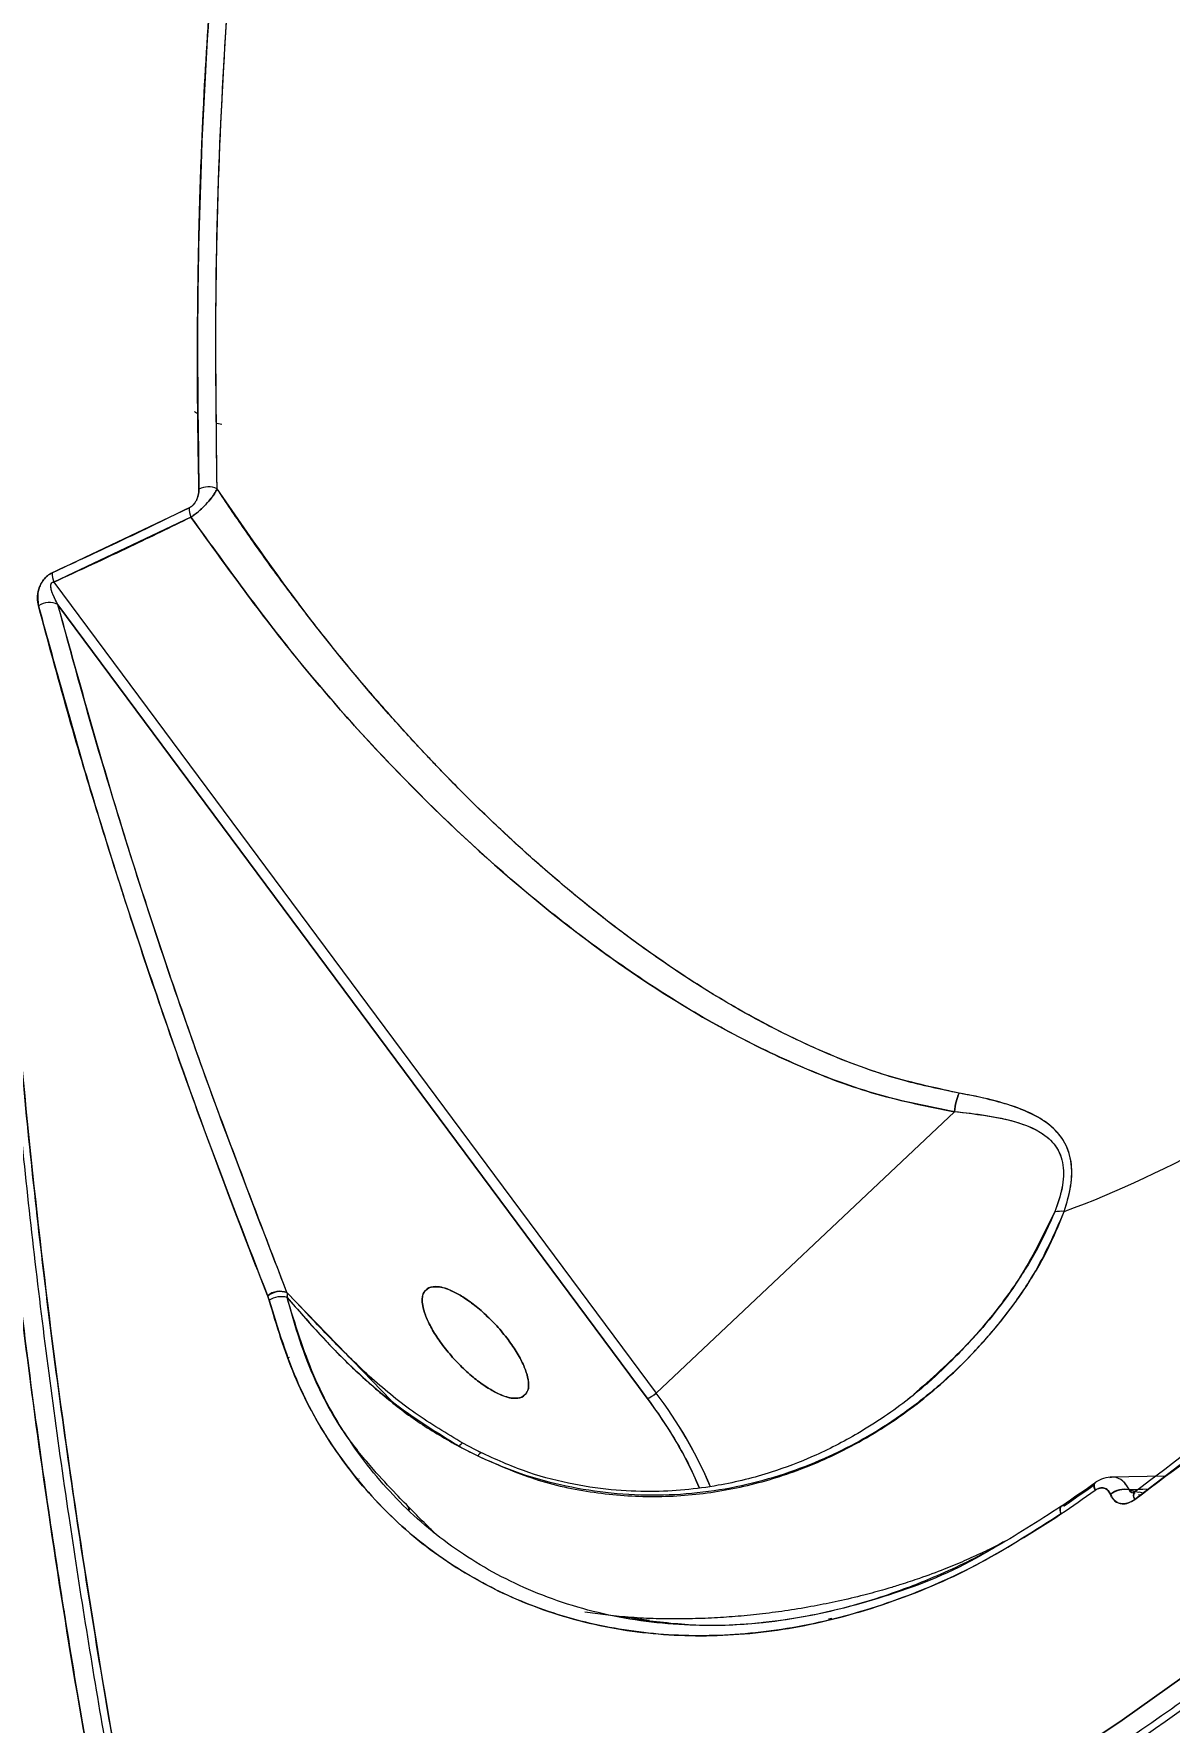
# Model space of a CAD drawing. Header units: millimetres. Extents: x -7083 to 7374, y -8368 to 7509.
# Drawn here: x 2199.4 to 2272.6, y -2086.2 to -1977.4 of the extents above; entities that cross this region are included whole.
import ezdxf

# ---------------------------------------------------------------- set-up
doc = ezdxf.new("R2010")
doc.units = ezdxf.units.MM
for name, color, linetype in [('DIKOM_ОБЪЕКТ', 7, 'Continuous'), ('DIKOM_РАЗМЕР_ЗОНА', 7, 'Continuous'), ('DIKOM_РАЗМЕР_ОБЪЕКТА', 7, 'Continuous')]:
    doc.layers.add(name, color=color, linetype=linetype)
doc.styles.add('style1', font='arial.ttf', dxfattribs={"width": 0.8})
doc.dimstyles.new('1-50', dxfattribs={"dimtxt": 300, "dimasz": 200, "dimexe": 100, "dimexo": 0, "dimgap": 100, "dimtad": 1, "dimtxsty": 'style1', "dimcen": 200, "dimclrd": 7, "dimclre": 7, "dimclrt": 7, "dimadec": 1, "dimazin": 2, "dimtfac": 1, "dimtmove": 0, "dimatfit": 2, "dimfxl": 0, "dimlwd": 25, "dimlwe": 18, "dimarcsym": 0})

# ---------------------------------------------------------------- blocks, each defined once
blk = doc.blocks.new('*D10')
at = {"layer": 'Defpoints', "color": 0, "transparency": 16777216}
for p in [(4593.55, 648.92), (-5583.43, 647.96), (4593.55, -5902.54)]:
    blk.add_point(p, dxfattribs=at)
at = {"layer": 'DIKOM_РАЗМЕР_ОБЪЕКТА', "color": 7, "lineweight": 18, "transparency": 16777216}
for p, q in [((4593.55, 648.92), (4593.55, -6002.54)), ((-5583.43, 647.96), (-5583.43, -6002.54))]:
    blk.add_line(p, q, dxfattribs=at)
at = {"layer": 'DIKOM_РАЗМЕР_ОБЪЕКТА', "color": 7, "lineweight": 25, "transparency": 16777216}
blk.add_line((-5383.43, -5902.54), (4393.55, -5902.54), dxfattribs=at)
at = {"layer": 'DIKOM_РАЗМЕР_ОБЪЕКТА', "color": 7, "transparency": 16777216}
for points in [[(-5383.43, -5869.2), (-5383.43, -5935.87), (-5583.43, -5902.54)], [(4393.55, -5869.2), (4393.55, -5935.87), (4593.55, -5902.54)]]:
    blk.add_solid(points, dxfattribs=at)
at = {"layer": 'DIKOM_РАЗМЕР_ОБЪЕКТА', "color": 7, "transparency": 16777216, "insert": (-226.13, -5649.37), "char_height": 300, "attachment_point": 5, "style": 'style1'}
blk.add_mtext('10150', dxfattribs=at)
blk = doc.blocks.new('*D11')
at = {"layer": 'Defpoints', "color": 0, "transparency": 16777216}
for p in [(-321.71, 5509.06), (-348.71, -4811.52), (5568.58, -4811.52)]:
    blk.add_point(p, dxfattribs=at)
at = {"layer": 'DIKOM_РАЗМЕР_ОБЪЕКТА', "color": 7, "lineweight": 18, "transparency": 16777216}
for p, q in [((-321.71, 5509.06), (5668.58, 5509.06)), ((-348.71, -4811.52), (5668.58, -4811.52))]:
    blk.add_line(p, q, dxfattribs=at)
at = {"layer": 'DIKOM_РАЗМЕР_ОБЪЕКТА', "color": 7, "lineweight": 25, "transparency": 16777216}
blk.add_line((5568.58, 5309.06), (5568.58, -4611.52), dxfattribs=at)
at = {"layer": 'DIKOM_РАЗМЕР_ОБЪЕКТА', "color": 7, "transparency": 16777216}
for points in [[(5535.25, 5309.06), (5601.91, 5309.06), (5568.58, 5509.06)], [(5535.25, -4611.52), (5601.91, -4611.52), (5568.58, -4811.52)]]:
    blk.add_solid(points, dxfattribs=at)
at = {"layer": 'DIKOM_РАЗМЕР_ОБЪЕКТА', "color": 7, "transparency": 16777216, "insert": (5315.31, 775.23), "char_height": 300, "attachment_point": 5, "rotation": 90, "style": 'style1'}
blk.add_mtext('10300', dxfattribs=at)
blk = doc.blocks.new('*D12')
at = {"layer": 'Defpoints', "color": 0, "transparency": 16777216}
for p in [(-621.71, 7509.06), (-373.6, -6811.53), (7273.89, -6811.53)]:
    blk.add_point(p, dxfattribs=at)
at = {"layer": 'DIKOM_РАЗМЕР_ЗОНА', "color": 7, "lineweight": 18, "transparency": 16777216}
for p, q in [((-621.71, 7509.06), (7373.89, 7509.06)), ((-373.6, -6811.53), (7373.89, -6811.53))]:
    blk.add_line(p, q, dxfattribs=at)
at = {"layer": 'DIKOM_РАЗМЕР_ЗОНА', "color": 7, "lineweight": 25, "transparency": 16777216}
blk.add_line((7273.89, 7309.06), (7273.89, -6611.53), dxfattribs=at)
at = {"layer": 'DIKOM_РАЗМЕР_ЗОНА', "color": 7, "transparency": 16777216}
for points in [[(7240.56, 7309.06), (7307.22, 7309.06), (7273.89, 7509.06)], [(7240.56, -6611.53), (7307.22, -6611.53), (7273.89, -6811.53)]]:
    blk.add_solid(points, dxfattribs=at)
at = {"layer": 'DIKOM_РАЗМЕР_ЗОНА', "color": 7, "transparency": 16777216, "insert": (7020.62, 1288.25), "char_height": 300, "attachment_point": 5, "rotation": 90, "style": 'style1'}
blk.add_mtext('14300', dxfattribs=at)
blk = doc.blocks.new('*D13')
at = {"layer": 'Defpoints', "color": 0, "transparency": 16777216}
for p in [(6593.53, 996.24), (-7083.43, 647.96), (6593.53, -8268.31)]:
    blk.add_point(p, dxfattribs=at)
at = {"layer": 'DIKOM_РАЗМЕР_ЗОНА', "color": 7, "lineweight": 18, "transparency": 16777216}
for p, q in [((6593.53, 996.24), (6593.53, -8368.31)), ((-7083.43, 647.96), (-7083.43, -8368.31))]:
    blk.add_line(p, q, dxfattribs=at)
at = {"layer": 'DIKOM_РАЗМЕР_ЗОНА', "color": 7, "lineweight": 25, "transparency": 16777216}
blk.add_line((-6883.43, -8268.31), (6393.53, -8268.31), dxfattribs=at)
at = {"layer": 'DIKOM_РАЗМЕР_ЗОНА', "color": 7, "transparency": 16777216}
for points in [[(-6883.43, -8234.97), (-6883.43, -8301.64), (-7083.43, -8268.31)], [(6393.53, -8234.97), (6393.53, -8301.64), (6593.53, -8268.31)]]:
    blk.add_solid(points, dxfattribs=at)
at = {"layer": 'DIKOM_РАЗМЕР_ЗОНА', "color": 7, "transparency": 16777216, "insert": (322.1, -8015.03), "char_height": 300, "attachment_point": 5, "style": 'style1'}
blk.add_mtext('13650', dxfattribs=at)

msp = doc.modelspace()

# ---------------------------------------------------------------- linework, layer by layer
at = {"layer": 'DIKOM_ОБЪЕКТ', "color": 7, "linetype": 'Continuous', "lineweight": 15}
for p, q in [((2211.185, -2002.469), (2211.522, -2002.534)), ((2200.568, -2012.116), (2209.399, -2007.937)), ((2209.525, -2008.526), (2200.681, -2012.714)), ((2200.681, -2012.714), (2239.515, -2065.009)), ((2238.945, -2065.345), (2200.944, -2014.172)), ((2200.944, -2014.172), (2238.945, -2065.345)), ((2239.515, -2065.009), (2258.749, -2046.866)), ((2298.612, -2050.298), (2270.378, -2071.88)), ((2214.477, -2058.762), (2214.463, -2058.729)), ((2214.563, -2059.021), (2214.477, -2058.762)), ((2215.715, -2058.526), (2221.516, -2064.53)), ((2215.735, -2058.552), (2215.715, -2058.526)), ((2222.435, -2065.48), (2215.715, -2058.526)), ((2215.735, -2058.552), (2215.723, -2058.848)), ((2219.194, -2062.141), (2215.735, -2058.552)), ((2218.187, -2061.546), (2218.157, -2061.561)), ((2215.852, -2062.711), (2215.816, -2062.729)), ((2256.959, -2064.453), (2257.906, -2063.56)), ((2222.069, -2065.157), (2222.442, -2065.544)), ((2222.856, -2065.855), (2222.75, -2065.75)), ((2223.088, -2066.03), (2222.906, -2065.855)), ((2226.826, -2068.463), (2228.015, -2069.065)), ((2228.245, -2068.864), (2227.054, -2068.241)), ((2199.956, -2069.773), (2199.95, -2069.775)), ((2220.349, -2070.523), (2220.36, -2070.518)), ((2272.383, -2070.363), (2268.802, -2070.425)), ((2269.674, -2070.738), (2270.033, -2071.24)), ((2268.815, -2071.55), (2268.808, -2071.529)), ((2268.808, -2071.529), (2268.815, -2071.55)), ((2270.033, -2071.24), (2270.906, -2071.215)), ((2271.256, -2071.216), (2270.033, -2071.24)), ((2270.033, -2071.24), (2270.04, -2071.261)), ((2270.04, -2071.261), (2270.033, -2071.24)), ((2270.04, -2071.261), (2270.643, -2071.403)), ((2270.323, -2071.471), (2270.353, -2071.478)), ((2270.632, -2071.544), (2270.774, -2071.577)), ((2270.931, -2071.457), (2270.668, -2071.395)), ((2223.528, -2072.321), (2223.552, -2072.528)), ((2223.54, -2072.334), (2223.564, -2072.538)), ((2223.582, -2072.377), (2223.602, -2072.568)), ((2223.604, -2072.57), (2223.584, -2072.379)), ((2201.385, -2079.115), (2201.367, -2079.124)), ((2234.918, -2079.115), (2239.091, -2079.664)), ((2250.633, -2079.558), (2250.851, -2079.534)), ((2238.865, -2079.687), (2238.055, -2079.619))]:
    msp.add_line(p, q, dxfattribs=at)
at = {"layer": 'DIKOM_ОБЪЕКТ', "color": 7, "linetype": 'Continuous', "lineweight": 15, "flags": 128}
for points in [[(2211.185, -2120.659), (2223.23, -2114.413), (2235.099, -2107.83), (2246.784, -2100.915), (2258.279, -2093.673), (2269.576, -2086.107), (2280.666, -2078.224), (2291.544, -2070.029), (2302.201, -2061.526), (2312.631, -2052.721), (2322.827, -2043.62), (2332.783, -2034.23), (2342.491, -2024.555), (2351.945, -2014.603), (2361.14, -2004.38), (2370.069, -1993.893), (2378.726, -1983.148), (2387.106, -1972.153), (2395.203, -1960.915), (2403.012, -1949.441), (2410.528, -1937.739), (2417.746, -1925.816)], [(2417.746, -1925.816), (2410.528, -1937.739), (2403.012, -1949.441), (2395.203, -1960.915), (2387.106, -1972.153), (2378.726, -1983.148), (2370.069, -1993.893), (2361.14, -2004.38), (2351.945, -2014.603), (2342.491, -2024.555), (2332.783, -2034.23), (2322.827, -2043.62), (2312.631, -2052.721), (2302.201, -2061.526), (2291.544, -2070.029), (2280.666, -2078.224), (2269.576, -2086.107), (2258.279, -2093.673), (2246.784, -2100.915), (2235.099, -2107.83), (2223.23, -2114.413), (2211.185, -2120.659)], [(2267.82, -2071.28), (2267.791, -2071.183), (2267.773, -2071.093), (2267.764, -2071.01), (2267.767, -2070.936), (2267.779, -2070.873), (2267.802, -2070.821), (2267.835, -2070.781), (2267.877, -2070.753)], [(2267.877, -2070.753), (2267.824, -2070.791), (2267.786, -2070.852), (2267.767, -2070.934), (2267.766, -2071.035), (2267.784, -2071.152), (2267.82, -2071.28)], [(2270.378, -2071.88), (2270.333, -2071.738), (2270.312, -2071.611), (2270.315, -2071.506), (2270.343, -2071.425), (2270.392, -2071.375)], [(2265.685, -2072.278), (2265.643, -2072.306), (2265.611, -2072.346), (2265.588, -2072.398), (2265.575, -2072.461), (2265.573, -2072.535), (2265.58, -2072.618), (2265.599, -2072.709), (2265.627, -2072.807)], [(2265.627, -2072.807), (2265.591, -2072.677), (2265.574, -2072.561), (2265.575, -2072.46), (2265.595, -2072.377), (2265.633, -2072.316), (2265.688, -2072.277), (2265.758, -2072.262), (2265.842, -2072.272)]]:
    msp.add_lwpolyline(points, dxfattribs=at)
at = {"layer": 'DIKOM_ОБЪЕКТ', "color": 7, "linetype": 'Continuous', "lineweight": 15}
for centre, radius, start, end in [((2210.646, -2007.935), 1.357, 65.47572, 116.7192), ((2210.98, -2007.907), 1.581, 181.08739, 203.04489), ((2202.161, -2012.127), 1.593, 179.62948, 201.62575), ((2200.382, -2015.237), 1.204, 62.20624, 124.93255), ((2242.489, -1990.145), 67.333, 290.29007, 299.83397), ((2265.642, -2055.355), 2.065, 84.55979, 101.65326), ((2215.268, -2059.727), 1.282, 69.55944, 128.87779), ((2215.284, -2059.727), 1.258, 69.02255, 129.929), ((2215.339, -2060.25), 1.454, 74.71987, 122.2839), ((2238.614, -2064.133), 1.257, 285.25276, 315.78938), ((2217.671, -2081.612), 26.78, 23.08494, 37.40415), ((2217.439, -2081.864), 27.775, 22.97204, 37.36099), ((2217.483, -2081.835), 27.723, 22.86871, 37.36967), ((2227.166, -2068.583), 0.36, 108.23745, 157.32667), ((2227.161, -2068.579), 0.354, 107.57789, 157.68735), ((1994.398, -1680.132), 476.839, 304.67558, 304.99634), ((1994.116, -1680.338), 477.232, 304.67558, 304.99634), ((1994.531, -1680.093), 476.879, 304.67558, 304.95732), ((2269.747, -2072.769), 1.556, 79.41418, 127.1291), ((2269.755, -2072.79), 1.556, 79.41811, 127.13009), ((2270.809, -2071.627), 0.5, 152.67536, 210.453), ((2265.773, -2072.505), 0.243, 73.60655, 111.13747)]:
    msp.add_arc(centre, radius, start, end, dxfattribs=at)
for points, knots in [([(2250.265, -1874.45), (2248.812, -1875.169), (2244.949, -1877.081), (2239.117, -1881.154), (2233.459, -1885.983), (2228.785, -1890.837), (2225.914, -1894.274), (2224.04, -1896.728), (2223.084, -1898.028), (2222.141, -1899.358), (2221.212, -1900.719), (2220.297, -1902.109), (2218.608, -1904.773), (2216.185, -1908.938), (2213.145, -1914.945), (2210.23, -1921.631), (2207.597, -1928.726), (2205.25, -1936.187), (2203.277, -1943.641), (2202.082, -1949.06), (2201.482, -1952.079), (2201.334, -1952.838), (2201.188, -1953.602), (2201.044, -1954.371), (2200.902, -1955.145), (2200.761, -1955.924), (2200.623, -1956.709), (2200.419, -1957.891), (2200.121, -1959.686), (2199.712, -1962.323), (2199.238, -1965.647), (2198.724, -1969.689), (2198.199, -1974.488), (2197.698, -1980.071), (2197.257, -1986.48), (2196.955, -1993.024), (2196.787, -1999.578), (2196.737, -2006.007), (2196.793, -2011.22), (2196.879, -2015.016), (2196.941, -2017.219), (2197.018, -2019.471), (2197.108, -2021.772), (2197.215, -2024.122), (2197.337, -2026.523), (2197.476, -2028.975), (2197.856, -2035.072), (2198.635, -2044.786), (2200.086, -2058.167), (2201.851, -2071.308), (2203.878, -2084.152), (2206.13, -2096.653), (2208.537, -2108.754), (2210.317, -2116.756), (2211.185, -2120.659)], [0, 0, 0, 0, 0.0279561, 0.0743462, 0.1215116, 0.1530672, 0.1849606, 0.1933698, 0.2018022, 0.2102577, 0.2187365, 0.2272383, 0.2357634, 0.266668, 0.2990862, 0.3330181, 0.3684635, 0.400908, 0.4345247, 0.4650773, 0.468127, 0.4711856, 0.4742529, 0.4773289, 0.4804137, 0.4835073, 0.4866096, 0.4897207, 0.4974819, 0.5076905, 0.5203464, 0.5355802, 0.5533007, 0.5735077, 0.5962013, 0.6213814, 0.6414273, 0.6628105, 0.6855309, 0.6924805, 0.6995462, 0.7067279, 0.7140258, 0.7214398, 0.7289698, 0.736616, 0.7443782, 0.7857046, 0.825428, 0.8635485, 0.9000659, 0.9349803, 0.9682917, 1, 1, 1, 1]), ([(2211.185, -2120.659), (2209.893, -2114.782), (2207.314, -2103.05), (2204.152, -2085.929), (2201.519, -2069.242), (2199.461, -2053.032), (2197.964, -2037.291), (2197.048, -2022.313), (2196.682, -2008.075), (2196.836, -1994.603), (2197.504, -1981.689), (2198.677, -1969.391), (2200.384, -1957.485), (2202.655, -1946.004), (2205.531, -1935.001), (2208.969, -1924.705), (2212.965, -1915.163), (2217.496, -1906.429), (2222.44, -1898.695), (2227.746, -1891.906), (2233.393, -1886.025), (2239.432, -1880.851), (2243.808, -1878.06), (2245.993, -1876.666)], [0, 0, 0, 0, 0.0491923, 0.0981972, 0.1469544, 0.1955821, 0.2441951, 0.2929085, 0.3390358, 0.3854212, 0.4316447, 0.477638, 0.5235006, 0.5721072, 0.6207904, 0.6696666, 0.7188385, 0.7678836, 0.8166658, 0.8625265, 0.9083556, 0.954249, 1, 1, 1, 1]), ([(2226.232, -1894.065), (2225.198, -1895.278), (2222.025, -1899), (2217.563, -1906.087), (2212.769, -1915.147), (2208.711, -1924.779), (2205.206, -1935.186), (2202.273, -1946.351), (2199.914, -1958.254), (2198.132, -1970.861), (2196.935, -1984.154), (2196.323, -1998.1), (2196.299, -2012.658), (2196.851, -2027.453), (2197.929, -2042.402), (2199.49, -2057.442), (2201.171, -2070.008), (2202.687, -2079.832), (2203.808, -2086.567), (2204.748, -2091.854), (2205.506, -2095.943), (2206.143, -2099.297), (2206.968, -2103.498), (2208.003, -2108.578), (2209.266, -2114.541), (2210.231, -2118.837), (2210.745, -2121.126)], [0, 0, 0, 0, 0.0308951, 0.0947849, 0.1529036, 0.2111084, 0.269186, 0.3272546, 0.3853219, 0.4433851, 0.5014475, 0.5595752, 0.6177336, 0.6757913, 0.7299767, 0.7841599, 0.8383429, 0.8621841, 0.8857546, 0.9072991, 0.9158306, 0.9270059, 0.9410118, 0.9578653, 0.977552, 1, 1, 1, 1]), ([(2209.041, -1921.773), (2208.34, -1923.447), (2206.39, -1928.109), (2203.727, -1936.51), (2201.016, -1946.877), (2198.781, -1958.124), (2197.024, -1970.251), (2195.799, -1983.323), (2195.143, -1997.079), (2195.064, -2011.449), (2195.562, -2026.352), (2196.606, -2041.439), (2198.157, -2056.671), (2200.176, -2072.02), (2202.706, -2087.794), (2205.707, -2103.955), (2208.127, -2115.012), (2209.339, -2120.55)], [0, 0, 0, 0, 0.0375702, 0.1045932, 0.1713839, 0.2380841, 0.3088829, 0.3799057, 0.4513253, 0.5228644, 0.5939713, 0.6648112, 0.731511, 0.7982635, 0.8652095, 0.9324937, 1, 1, 1, 1]), ([(2418.589, -1926.561), (2417.296, -1928.77), (2413.894, -1934.576), (2408.111, -1943.79), (2401.271, -1954.217), (2394.181, -1964.46), (2386.858, -1974.521), (2379.3, -1984.392), (2371.513, -1994.068), (2363.499, -2003.543), (2355.264, -2012.812), (2346.81, -2021.87), (2338.141, -2030.71), (2329.262, -2039.328), (2320.178, -2047.719), (2310.892, -2055.878), (2301.409, -2063.8), (2291.733, -2071.479), (2281.87, -2078.912), (2271.824, -2086.094), (2261.601, -2093.02), (2251.204, -2099.686), (2240.642, -2106.091), (2229.912, -2112.216), (2220.254, -2117.455), (2214.114, -2120.531), (2211.656, -2121.762)], [0, 0, 0, 0, 0.0261507, 0.068762, 0.1114069, 0.1540851, 0.1967962, 0.2395401, 0.2823164, 0.3251252, 0.3679661, 0.4108392, 0.4537444, 0.4966816, 0.5396508, 0.5826521, 0.6256853, 0.6687507, 0.7118481, 0.7549777, 0.7981395, 0.8413336, 0.8845601, 0.927819, 0.9711104, 1, 1, 1, 1]), ([(2209.339, -2120.55), (2208.497, -2116.743), (2206.772, -2108.943), (2204.436, -2097.153), (2202.248, -2084.985), (2200.355, -2073.023), (2198.754, -2061.315), (2197.498, -2050.383), (2196.795, -2042.818), (2196.452, -2038.576), (2196.348, -2037.238), (2196.248, -2035.898), (2196.151, -2034.556), (2196.059, -2033.214), (2195.753, -2028.554), (2195.363, -2020.951), (2195.111, -2010.872), (2195.115, -2001.803), (2195.319, -1993.696), (2195.67, -1986.501), (2196.121, -1980.173), (2196.63, -1974.668), (2197.157, -1969.944), (2197.65, -1966.127), (2198.083, -1963.113), (2198.429, -1960.875), (2198.675, -1959.364), (2198.815, -1958.537), (2198.869, -1958.219), (2198.892, -1958.088), (2198.901, -1958.032), (2198.905, -1958.009), (2198.907, -1958.001), (2198.907, -1957.999)], [0, 0, 0, 0, 0.0608182, 0.1246156, 0.1913922, 0.2611479, 0.3249981, 0.3911554, 0.4512829, 0.4592893, 0.4673265, 0.4753942, 0.4834926, 0.4916217, 0.4997813, 0.5683783, 0.6320835, 0.6908971, 0.7448188, 0.7938486, 0.8379864, 0.8772321, 0.9115857, 0.941047, 0.9620139, 0.9795288, 0.9920864, 0.9967648, 0.9986594, 0.9994613, 0.9998079, 0.9999593, 1, 1, 1, 1]), ([(2212.298, -1959.674), (2211.822, -1963.776), (2210.871, -1971.973), (2210.177, -1984.107), (2209.883, -1995.678), (2209.985, -2003.039), (2210.036, -2006.723)], [0, 0, 0, 0, 0.2802032, 0.5599223, 0.7797709, 1, 1, 1, 1]), ([(2210.036, -2006.723), (2210, -2004.694), (2209.933, -2000.889), (2209.944, -1995.663), (2210.006, -1991.416), (2210.093, -1988.048), (2210.166, -1985.958), (2210.215, -1984.718), (2210.237, -1984.163), (2210.26, -1983.644), (2210.281, -1983.159), (2210.302, -1982.709), (2210.452, -1979.555), (2210.798, -1974.018), (2211.464, -1966.487), (2212.029, -1961.868), (2212.298, -1959.674)], [0, 0, 0, 0, 0.1208222, 0.2266491, 0.3174807, 0.3821913, 0.4363213, 0.4487498, 0.4604525, 0.4714295, 0.4816807, 0.4912061, 0.5000058, 0.6824332, 0.8490978, 1, 1, 1, 1]), ([(2211.209, -2006.7), (2211.155, -2002.03), (2211.045, -1992.699), (2211.526, -1980.353), (2212.316, -1969.338), (2213.078, -1962.924), (2213.46, -1959.714)], [0, 0, 0, 0, 0.2801994, 0.5599177, 0.7797677, 1, 1, 1, 1]), ([(2211.209, -2006.7), (2211.156, -2002.542), (2211.049, -1994.223), (2211.429, -1982.283), (2212.172, -1970.702), (2213.03, -1963.382), (2213.46, -1959.714)], [0, 0, 0, 0, 0.2491959, 0.49863, 0.7487448, 1, 1, 1, 1]), ([(2209.746, -2001.712), (2209.755, -2001.719), (2209.833, -2001.781), (2209.904, -2001.807), (2209.966, -2001.83)], [0, 0, 0, 0, 0.1115999, 1, 1, 1, 1]), ([(2209.399, -2007.937), (2209.454, -2007.905), (2209.563, -2007.842), (2209.709, -2007.697), (2209.828, -2007.533), (2209.943, -2007.305), (2210.026, -2007.022), (2210.032, -2006.822), (2210.036, -2006.723)], [0, 0, 0, 0, 0.1254032, 0.2508194, 0.3707508, 0.5018033, 0.7514207, 1, 1, 1, 1]), ([(2210.036, -2006.723), (2210.021, -2006.93), (2210, -2007.241), (2209.759, -2007.648), (2209.563, -2007.842), (2209.454, -2007.905), (2209.399, -2007.937)], [0, 0, 0, 0, 0.4978363, 0.7482738, 0.8740566, 1, 1, 1, 1]), ([(2211.209, -2006.7), (2211.135, -2006.839), (2210.987, -2007.115), (2210.589, -2007.612), (2210.166, -2008.032), (2209.799, -2008.335), (2209.616, -2008.462), (2209.525, -2008.526)], [0, 0, 0, 0, 0.2498705, 0.4990039, 0.7482439, 0.8739244, 1, 1, 1, 1]), ([(2209.525, -2008.526), (2209.681, -2008.414), (2209.988, -2008.195), (2210.416, -2007.79), (2210.77, -2007.393), (2211.043, -2007.02), (2211.155, -2006.805), (2211.209, -2006.7)], [0, 0, 0, 0, 0.2123937, 0.4174839, 0.6054243, 0.8087327, 1, 1, 1, 1]), ([(2259.06, -2045.669), (2257.425, -2045.313), (2254.162, -2044.603), (2249.446, -2042.707), (2244.118, -2039.979), (2238.293, -2036.164), (2231.431, -2030.649), (2224.439, -2023.814), (2217.41, -2015.654), (2213.278, -2009.688), (2211.209, -2006.7)], [0, 0, 0, 0, 0.083153, 0.165916, 0.2489769, 0.3745649, 0.5004148, 0.6673628, 0.8334391, 1, 1, 1, 1]), ([(2259.06, -2045.669), (2257.873, -2045.426), (2255.404, -2044.921), (2251.844, -2043.684), (2248.28, -2042.128), (2245.135, -2040.467), (2242.238, -2038.72), (2239.677, -2037.018), (2237.156, -2035.187), (2234.665, -2033.23), (2232.682, -2031.558), (2231.138, -2030.188), (2230.047, -2029.192), (2228.893, -2028.106), (2227.679, -2026.929), (2226.702, -2025.95), (2225.959, -2025.189), (2225.452, -2024.663), (2224.9, -2024.082), (2224.303, -2023.446), (2223.532, -2022.61), (2222.694, -2021.682), (2221.895, -2020.777), (2221.414, -2020.221), (2221.166, -2019.934), (2221.075, -2019.828), (2220.244, -2018.857), (2218.79, -2017.107), (2216.755, -2014.519), (2214.839, -2011.957), (2212.984, -2009.356), (2211.787, -2007.565), (2211.209, -2006.7)], [0, 0, 0, 0, 0.0602499, 0.1253526, 0.1855095, 0.2507006, 0.29815, 0.3490194, 0.3985402, 0.4471889, 0.4999098, 0.5215243, 0.5447654, 0.5696319, 0.5961221, 0.6242335, 0.6345412, 0.6459397, 0.6584282, 0.672006, 0.6866721, 0.7115252, 0.7302516, 0.7428582, 0.7457014, 0.7478655, 0.7493504, 0.8050794, 0.8533099, 0.9014189, 0.9524315, 1, 1, 1, 1]), ([(2209.399, -2007.937), (2207.757, -2008.735), (2204.826, -2010.161), (2201.87, -2011.519), (2200.568, -2012.116)], [0, 0, 0, 0, 0.5599975, 1, 1, 1, 1]), ([(2200.681, -2012.714), (2202.338, -2011.95), (2205.299, -2010.587), (2208.234, -2009.156), (2209.525, -2008.526)], [0, 0, 0, 0, 0.5599973, 1, 1, 1, 1]), ([(2258.749, -2046.866), (2257.106, -2046.543), (2253.792, -2045.891), (2248.953, -2044.08), (2244.26, -2041.818), (2239.731, -2039.132), (2235.367, -2036.109), (2229.773, -2031.692), (2223.22, -2025.557), (2215.958, -2017.464), (2211.673, -2011.51), (2209.525, -2008.526)], [0, 0, 0, 0, 0.0822336, 0.1658699, 0.2501966, 0.3328846, 0.4168116, 0.5012067, 0.6673591, 0.8332912, 1, 1, 1, 1]), ([(2209.525, -2008.526), (2211.663, -2011.496), (2215.933, -2017.43), (2223.18, -2025.516), (2230.38, -2032.264), (2237.436, -2037.683), (2243.42, -2041.409), (2248.889, -2044.052), (2253.732, -2045.875), (2257.072, -2046.534), (2258.749, -2046.866)], [0, 0, 0, 0, 0.1659528, 0.3315065, 0.4981018, 0.6237948, 0.7494779, 0.8327978, 0.9160584, 1, 1, 1, 1]), ([(2200.568, -2012.116), (2200.467, -2012.172), (2200.264, -2012.284), (2200.003, -2012.565), (2199.819, -2012.87), (2199.586, -2013.482), (2199.646, -2013.909), (2199.693, -2014.25)], [0, 0, 0, 0, 0.1258741, 0.2517812, 0.3770568, 0.5032604, 1, 1, 1, 1]), ([(2199.693, -2014.25), (2199.662, -2014.088), (2199.601, -2013.763), (2199.666, -2013.275), (2199.82, -2012.866), (2200.007, -2012.561), (2200.263, -2012.284), (2200.467, -2012.172), (2200.568, -2012.116)], [0, 0, 0, 0, 0.2484431, 0.4980401, 0.6301632, 0.7486231, 0.8742741, 1, 1, 1, 1]), ([(2200.944, -2014.172), (2200.808, -2013.922), (2200.626, -2013.586), (2200.5, -2013.136), (2200.477, -2012.931), (2200.508, -2012.818), (2200.529, -2012.777), (2200.558, -2012.744), (2200.594, -2012.723), (2200.636, -2012.712), (2200.665, -2012.713), (2200.681, -2012.714)], [0, 0, 0, 0, 0.525844, 0.707199, 0.8491921, 0.877176, 0.9018799, 0.9246374, 0.9473397, 0.9719599, 1, 1, 1, 1]), ([(2200.944, -2014.172), (2200.817, -2013.935), (2200.627, -2013.58), (2200.496, -2013.143), (2200.485, -2012.928), (2200.499, -2012.836), (2200.527, -2012.78), (2200.551, -2012.752), (2200.58, -2012.73), (2200.625, -2012.712), (2200.661, -2012.713), (2200.681, -2012.714)], [0, 0, 0, 0, 0.4992253, 0.7484701, 0.8193887, 0.8732512, 0.905067, 0.9196069, 0.9339353, 0.9641764, 1, 1, 1, 1]), ([(2215.715, -2058.526), (2214.063, -2054.253), (2210.756, -2045.696), (2206.802, -2034.106), (2203.51, -2023.58), (2201.8, -2017.312), (2200.944, -2014.172)], [0, 0, 0, 0, 0.278766, 0.5582141, 0.7786042, 1, 1, 1, 1]), ([(2215.715, -2058.526), (2213.756, -2053.424), (2209.837, -2043.221), (2204.904, -2028.41), (2202.263, -2018.917), (2200.944, -2014.172)], [0, 0, 0, 0, 0.3333679, 0.6667711, 1, 1, 1, 1]), ([(2214.463, -2058.729), (2213.643, -2056.63), (2211.971, -2052.349), (2209.59, -2045.892), (2207.34, -2039.496), (2205.279, -2033.307), (2203.358, -2027.206), (2201.471, -2020.853), (2200.302, -2016.514), (2199.693, -2014.25)], [0, 0, 0, 0, 0.1361641, 0.2776814, 0.4245446, 0.5614686, 0.6943977, 0.8405802, 1, 1, 1, 1]), ([(2199.693, -2014.25), (2200.794, -2018.263), (2202.99, -2026.268), (2206.731, -2037.802), (2210.541, -2048.612), (2213.156, -2055.358), (2214.463, -2058.729)], [0, 0, 0, 0, 0.2815825, 0.561653, 0.7810031, 1, 1, 1, 1]), ([(2259.06, -2045.669), (2258.988, -2045.853), (2258.844, -2046.222), (2258.784, -2046.646), (2258.754, -2046.858)], [0, 0, 0, 0, 0.5000605, 1, 1, 1, 1]), ([(2258.754, -2046.858), (2258.784, -2046.646), (2258.845, -2046.222), (2258.988, -2045.853), (2259.06, -2045.669)], [0, 0, 0, 0, 0.5000932, 1, 1, 1, 1]), ([(2265.838, -2053.3), (2266.002, -2052.744), (2266.332, -2051.63), (2266.356, -2049.998), (2265.828, -2048.604), (2264.708, -2047.483), (2263.109, -2046.674), (2261.163, -2046.074), (2259.761, -2045.804), (2259.06, -2045.669)], [0, 0, 0, 0, 0.1273536, 0.2551698, 0.3827009, 0.5093152, 0.6742753, 0.83722, 1, 1, 1, 1]), ([(2265.838, -2053.3), (2266, -2052.754), (2266.323, -2051.662), (2266.361, -2050.061), (2265.872, -2048.676), (2264.568, -2047.312), (2262.261, -2046.312), (2260.128, -2045.883), (2259.06, -2045.669)], [0, 0, 0, 0, 0.1251973, 0.250331, 0.3752678, 0.5004294, 0.7497813, 1, 1, 1, 1]), ([(2258.749, -2046.866), (2258.75, -2046.864), (2258.752, -2046.863), (2258.753, -2046.86), (2258.753, -2046.859), (2258.754, -2046.858)], [0, 0, 0, 0, 0.5555174, 0.7875219, 1, 1, 1, 1]), ([(2258.749, -2046.866), (2258.75, -2046.864), (2258.752, -2046.863), (2258.753, -2046.86), (2258.753, -2046.859), (2258.754, -2046.858)], [0, 0, 0, 0, 0.545239, 0.7794095, 1, 1, 1, 1]), ([(2258.754, -2046.858), (2259.441, -2046.931), (2260.808, -2047.077), (2262.71, -2047.476), (2264.27, -2048.087), (2265.362, -2049.025), (2265.852, -2050.278), (2265.765, -2051.789), (2265.406, -2052.814), (2265.225, -2053.333)], [0, 0, 0, 0, 0.16962, 0.3372299, 0.5030849, 0.6267169, 0.7489775, 0.8730196, 1, 1, 1, 1]), ([(2258.754, -2046.858), (2259.757, -2046.972), (2261.764, -2047.199), (2264.01, -2047.884), (2265.352, -2049.003), (2265.855, -2050.275), (2265.763, -2051.797), (2265.405, -2052.82), (2265.225, -2053.333)], [0, 0, 0, 0, 0.2491947, 0.4986896, 0.624022, 0.7490702, 0.8743891, 1, 1, 1, 1]), ([(2298.608, -2049.809), (2294.397, -2053.086), (2285.093, -2060.33), (2275.576, -2067.481), (2270.365, -2071.397)], [0, 0, 0, 0, 0.452482, 1, 1, 1, 1]), ([(2270.378, -2071.88), (2275.705, -2067.876), (2285.218, -2060.725), (2294.52, -2053.484), (2298.612, -2050.298)], [0, 0, 0, 0, 0.559995, 1, 1, 1, 1]), ([(2228.015, -2069.065), (2228.912, -2069.458), (2230.755, -2070.265), (2233.672, -2071.035), (2236.664, -2071.504), (2239.621, -2071.63), (2242.554, -2071.437), (2245.401, -2070.937), (2248.135, -2070.151), (2250.778, -2069.086), (2253.252, -2067.791), (2255.637, -2066.236), (2257.797, -2064.528), (2259.821, -2062.614), (2261.652, -2060.565), (2263.317, -2058.297), (2264.784, -2055.876), (2265.486, -2054.16), (2265.838, -2053.3)], [0, 0, 0, 0, 0.0610875, 0.1255932, 0.1869703, 0.2507643, 0.3130123, 0.3757374, 0.4388862, 0.5002222, 0.5649362, 0.6253397, 0.6910578, 0.7495747, 0.8120991, 0.8748468, 0.9372703, 1, 1, 1, 1]), ([(2228.015, -2069.064), (2229.223, -2069.6), (2231.633, -2070.67), (2235.517, -2071.503), (2239.429, -2071.78), (2243.311, -2071.466), (2247.062, -2070.612), (2250.853, -2069.173), (2254.578, -2067.098), (2258.145, -2064.346), (2261.273, -2061.1), (2264.015, -2057.437), (2265.23, -2054.68), (2265.838, -2053.3)], [0, 0, 0, 0, 0.0821586, 0.1639067, 0.2459741, 0.3295735, 0.4135937, 0.4969482, 0.5976268, 0.6976447, 0.7978089, 0.8987733, 1, 1, 1, 1]), ([(2265.225, -2053.333), (2264.847, -2054.175), (2264.091, -2055.856), (2262.57, -2058.214), (2260.883, -2060.441), (2259.115, -2062.403), (2257.408, -2064.061), (2256.29, -2064.981), (2255.77, -2065.409)], [0, 0, 0, 0, 0.180196, 0.3595938, 0.5398118, 0.7194858, 0.869504, 1, 1, 1, 1]), ([(2265.225, -2053.333), (2264.49, -2054.827), (2263.011, -2057.829), (2259.897, -2061.726), (2257.479, -2063.896), (2256.316, -2064.941)], [0, 0, 0, 0, 0.3393979, 0.6821568, 1, 1, 1, 1]), ([(2214.463, -2058.729), (2214.466, -2058.735), (2214.47, -2058.746), (2214.475, -2058.757), (2214.477, -2058.762)], [0, 0, 0, 0, 0.5600018, 1, 1, 1, 1]), ([(2214.477, -2058.762), (2214.495, -2058.809), (2214.528, -2058.892), (2214.553, -2058.982), (2214.563, -2059.021)], [0, 0, 0, 0, 0.5600605, 1, 1, 1, 1]), ([(2215.735, -2058.552), (2215.731, -2058.547), (2215.725, -2058.538), (2215.718, -2058.529), (2215.715, -2058.526)], [0, 0, 0, 0, 0.5602782, 1, 1, 1, 1]), ([(2215.723, -2058.848), (2215.729, -2058.789), (2215.742, -2058.685), (2215.737, -2058.593), (2215.735, -2058.552)], [0, 0, 0, 0, 0.5617368, 1, 1, 1, 1]), ([(2261.915, -2074.61), (2261.318, -2074.978), (2258.818, -2076.516), (2254.21, -2078.256), (2248.251, -2079.757), (2242.378, -2080.163), (2236.743, -2079.561), (2231.585, -2077.982), (2227.018, -2075.546), (2223.095, -2072.367), (2219.853, -2068.472), (2217.282, -2063.977), (2216.243, -2060.559), (2215.723, -2058.848)], [0, 0, 0, 0, 0.0314391, 0.1315827, 0.2308792, 0.3306979, 0.4302645, 0.5297579, 0.6240415, 0.7176814, 0.8121052, 0.905894, 1, 1, 1, 1]), ([(2215.723, -2058.848), (2216.806, -2060.081), (2218.971, -2062.545), (2222.616, -2065.84), (2225.428, -2067.576), (2226.834, -2068.444)], [0, 0, 0, 0, 0.333655, 0.6667646, 1, 1, 1, 1]), ([(2215.73, -2058.839), (2216.425, -2059.647), (2217.737, -2061.171), (2219.815, -2063.3), (2221.955, -2065.223), (2224.269, -2067.002), (2225.97, -2067.975), (2226.826, -2068.463)], [0, 0, 0, 0, 0.2161682, 0.4078714, 0.6052906, 0.8016889, 1, 1, 1, 1]), ([(2225.214, -2074.017), (2225.08, -2073.884), (2224.605, -2073.411), (2223.783, -2072.587), (2222.595, -2071.373), (2221.153, -2069.816), (2219.659, -2067.987), (2218.378, -2065.949), (2217.313, -2063.757), (2216.429, -2061.381), (2215.954, -2059.653), (2215.73, -2058.839)], [0, 0, 0, 0, 0.0308407, 0.109672, 0.1936093, 0.3157428, 0.4700637, 0.5960514, 0.7176052, 0.8671116, 1, 1, 1, 1]), ([(2218.684, -2061.649), (2218.241, -2061.191), (2217.251, -2060.165), (2216.275, -2059.127), (2215.735, -2058.552)], [0, 0, 0, 0, 0.4470835, 1, 1, 1, 1]), ([(2224.864, -2058.217), (2224.731, -2058.315), (2224.428, -2058.538), (2224.406, -2059.211), (2224.624, -2059.991), (2224.974, -2060.75), (2225.504, -2061.606), (2226.191, -2062.497), (2226.979, -2063.342), (2227.797, -2064.07), (2228.575, -2064.637), (2229.438, -2065.129), (2230.277, -2065.417), (2230.688, -2065.321), (2230.868, -2065.278)], [0, 0, 0, 0, 0.0887089, 0.2016905, 0.2684634, 0.3414637, 0.4193671, 0.5, 0.5806329, 0.6585363, 0.7315366, 0.7983095, 0.9112911, 1, 1, 1, 1]), ([(2230.868, -2065.278), (2230.664, -2065.322), (2230.247, -2065.412), (2229.405, -2065.109), (2228.575, -2064.637), (2227.797, -2064.07), (2226.979, -2063.342), (2226.191, -2062.497), (2225.504, -2061.606), (2224.974, -2060.75), (2224.625, -2059.991), (2224.415, -2059.242), (2224.422, -2058.559), (2224.719, -2058.329), (2224.864, -2058.217)], [0, 0, 0, 0, 0.0986969, 0.2017099, 0.2683497, 0.3414736, 0.4193721, 0.5, 0.5806279, 0.6585264, 0.7316484, 0.79829, 0.901302, 1, 1, 1, 1]), ([(2224.864, -2058.217), (2225.068, -2058.173), (2225.486, -2058.083), (2226.327, -2058.386), (2227.157, -2058.858), (2227.935, -2059.425), (2228.753, -2060.153), (2229.541, -2060.998), (2230.228, -2061.889), (2230.759, -2062.746), (2231.108, -2063.505), (2231.317, -2064.254), (2231.311, -2064.936), (2231.014, -2065.166), (2230.868, -2065.278)], [0, 0, 0, 0, 0.0986972, 0.2017099, 0.2683497, 0.3414736, 0.4193721, 0.5, 0.5806279, 0.6585264, 0.7316484, 0.79829, 0.9013023, 1, 1, 1, 1]), ([(2230.868, -2065.278), (2231.001, -2065.18), (2231.304, -2064.957), (2231.326, -2064.284), (2231.108, -2063.504), (2230.758, -2062.745), (2230.228, -2061.889), (2229.541, -2060.998), (2228.753, -2060.153), (2227.935, -2059.425), (2227.158, -2058.858), (2226.294, -2058.366), (2225.455, -2058.078), (2225.044, -2058.175), (2224.864, -2058.217)], [0, 0, 0, 0, 0.0887089, 0.2016905, 0.2684634, 0.3414637, 0.4193671, 0.5, 0.5806329, 0.6585363, 0.7315366, 0.7983095, 0.9112911, 1, 1, 1, 1]), ([(2265.627, -2072.807), (2263.906, -2073.91), (2260.465, -2076.117), (2255.071, -2078.453), (2249.636, -2080.022), (2244.241, -2080.743), (2238.998, -2080.626), (2234, -2079.681), (2229.353, -2077.934), (2225.161, -2075.427), (2221.501, -2072.218), (2218.465, -2068.365), (2216.052, -2063.976), (2215.059, -2060.67), (2214.563, -2059.021)], [0, 0, 0, 0, 0.0836032, 0.1671704, 0.2505497, 0.333847, 0.4171342, 0.5001806, 0.5837088, 0.6670449, 0.7499138, 0.8335011, 0.9169366, 1, 1, 1, 1]), ([(2214.563, -2059.021), (2215.131, -2060.871), (2216.264, -2064.567), (2219.121, -2069.378), (2222.737, -2073.492), (2227.116, -2076.768), (2232.101, -2079.118), (2237.483, -2080.458), (2243.075, -2080.804), (2248.745, -2080.214), (2254.475, -2078.678), (2260.173, -2076.289), (2263.81, -2073.967), (2265.627, -2072.807)], [0, 0, 0, 0, 0.0934376, 0.1866567, 0.280333, 0.3733227, 0.4670052, 0.5599255, 0.6480411, 0.7358471, 0.8234841, 0.9117962, 1, 1, 1, 1]), ([(2227.054, -2068.241), (2226.015, -2067.621), (2223.945, -2066.384), (2221.164, -2064.126), (2219.46, -2062.425), (2218.613, -2061.58)], [0, 0, 0, 0, 0.3360682, 0.6701961, 1, 1, 1, 1]), ([(2257.907, -2063.559), (2257.233, -2064.174), (2256.112, -2065.197), (2254.226, -2066.556), (2252.177, -2067.858), (2249.785, -2069.085), (2246.78, -2070.231), (2243.3, -2071.099), (2239.809, -2071.427), (2236.555, -2071.286), (2233.797, -2070.862), (2230.861, -2070.073), (2228.969, -2069.191), (2227.99, -2068.734)], [0, 0, 0, 0, 0.0916904, 0.1526136, 0.2163611, 0.3199137, 0.4109722, 0.5212583, 0.6553391, 0.7321052, 0.8153615, 0.9043865, 1, 1, 1, 1]), ([(2238.945, -2065.345), (2238.98, -2065.338), (2239.052, -2065.324), (2239.207, -2065.244), (2239.373, -2065.135), (2239.467, -2065.051), (2239.515, -2065.009)], [0, 0, 0, 0, 0.2499999, 0.4999999, 0.75, 1, 1, 1, 1]), ([(2238.945, -2065.345), (2239.427, -2066.028), (2240.414, -2067.427), (2241.543, -2069.376), (2242.044, -2070.553), (2242.267, -2071.075)], [0, 0, 0, 0, 0.346957, 0.7103119, 1, 1, 1, 1]), ([(2226.834, -2068.444), (2227.054, -2068.562), (2227.446, -2068.772), (2227.841, -2068.975), (2228.015, -2069.064)], [0, 0, 0, 0, 0.5603218, 1, 1, 1, 1]), ([(2228.015, -2069.064), (2228.068, -2068.998), (2228.168, -2068.872), (2228.212, -2068.868), (2228.232, -2068.866)], [0, 0, 0, 0, 0.5247177, 1, 1, 1, 1]), ([(2228.233, -2068.869), (2228.214, -2068.868), (2228.173, -2068.867), (2228.07, -2068.995), (2228.015, -2069.064)], [0, 0, 0, 0, 0.4629815, 1, 1, 1, 1]), ([(2268.951, -2070.433), (2268.756, -2070.442), (2268.377, -2070.459), (2268.027, -2070.664), (2267.856, -2070.764)], [0, 0, 0, 0, 0.512316, 1, 1, 1, 1]), ([(2270.033, -2071.24), (2269.908, -2071.039), (2269.659, -2070.636), (2269.157, -2070.403), (2268.842, -2070.452), (2268.745, -2070.468)], [0, 0, 0, 0, 0.4067875, 0.8169158, 1, 1, 1, 1]), ([(2267.82, -2071.28), (2267.93, -2071.22), (2268.153, -2071.099), (2268.461, -2071.134), (2268.689, -2071.285), (2268.768, -2071.448), (2268.808, -2071.529)], [0, 0, 0, 0, 0.2787485, 0.5585837, 0.7792918, 1, 1, 1, 1]), ([(2268.808, -2071.529), (2268.761, -2071.438), (2268.668, -2071.256), (2268.416, -2071.12), (2268.116, -2071.115), (2267.919, -2071.225), (2267.82, -2071.28)], [0, 0, 0, 0, 0.2503241, 0.4998674, 0.7496178, 1, 1, 1, 1]), ([(2270.378, -2071.88), (2270.225, -2071.973), (2269.919, -2072.157), (2269.442, -2072.169), (2269.113, -2072.001), (2268.913, -2071.773), (2268.848, -2071.624), (2268.815, -2071.55)], [0, 0, 0, 0, 0.2497295, 0.4991926, 0.7485103, 0.8742091, 1, 1, 1, 1]), ([(2268.815, -2071.55), (2268.901, -2071.707), (2269.071, -2072.021), (2269.519, -2072.179), (2269.975, -2072.129), (2270.243, -2071.963), (2270.378, -2071.88)], [0, 0, 0, 0, 0.2797809, 0.559625, 0.7797346, 1, 1, 1, 1]), ([(2270.246, -2071.45), (2270.23, -2071.446), (2270.185, -2071.434), (2270.125, -2071.394), (2270.069, -2071.335), (2270.05, -2071.286), (2270.04, -2071.261)], [0, 0, 0, 0, 0.1588746, 0.4462961, 0.7254692, 1, 1, 1, 1]), ([(2270.419, -2071.463), (2270.355, -2071.464), (2270.237, -2071.465), (2270.099, -2071.386), (2270.06, -2071.302), (2270.04, -2071.261)], [0, 0, 0, 0, 0.3745928, 0.6894058, 1, 1, 1, 1]), ([(2270.384, -2071.38), (2270.349, -2071.405), (2270.283, -2071.452), (2270.27, -2071.456), (2270.264, -2071.457)], [0, 0, 0, 0, 0.5375382, 1, 1, 1, 1]), ([(2265.626, -2072.324), (2264.163, -2073.272), (2261.475, -2075.014), (2257.653, -2076.838), (2254.544, -2078.029), (2251.913, -2078.822), (2249.279, -2079.434), (2246.137, -2079.897), (2242.533, -2080.103), (2240.08, -2079.825), (2238.865, -2079.687)], [0, 0, 0, 0, 0.16789, 0.3084579, 0.4221836, 0.5080968, 0.5946221, 0.7104808, 0.8566341, 1, 1, 1, 1]), ([(2261.708, -2074.738), (2261.657, -2074.765), (2261.269, -2074.97), (2260.495, -2075.34), (2259.345, -2075.862), (2258, -2076.416), (2256.638, -2076.92), (2255.442, -2077.316), (2254.7, -2077.543), (2253.9, -2077.777), (2252.816, -2078.073), (2251.295, -2078.435), (2249.668, -2078.763), (2248.041, -2079.035), (2246.403, -2079.253), (2244.823, -2079.41), (2243.246, -2079.518), (2241.623, -2079.578), (2239.956, -2079.578), (2238.321, -2079.523), (2237.272, -2079.427), (2236.766, -2079.381)], [0, 0, 0, 0, 0.0061887, 0.0470267, 0.0928492, 0.1436339, 0.2068752, 0.2539145, 0.2848207, 0.294252, 0.3481955, 0.412596, 0.473741, 0.5406144, 0.6058165, 0.6691358, 0.7303613, 0.796485, 0.8669119, 0.9357298, 1, 1, 1, 1])]:
    msp.add_open_spline(points, degree=3, knots=knots, dxfattribs=at)
msp.add_open_spline([(2418.763, -1926.952), (2414.539, -1933.928), (2406.09, -1947.88), (2392.263, -1967.938), (2377.626, -1987.307), (2362.123, -2005.888), (2345.808, -2023.661), (2328.707, -2040.586), (2310.858, -2056.629), (2292.293, -2071.757), (2273.055, -2085.946), (2253.169, -2099.142), (2232.722, -2111.415), (2218.627, -2118.727), (2211.58, -2122.383)], degree=3, dxfattribs=at)

# ---------------------------------------------------------------- dimensions: what is measured, and where the dimension line sits
at = {"layer": 'DIKOM_РАЗМЕР_ЗОНА'}
dim = msp.add_linear_dim(base=(7273.891, -6811.526), p1=(-621.712, 7509.064), p2=(-373.605, -6811.526), angle=90, text='14300', dimstyle='1-50', dxfattribs=at)
dim.commit()
dim.dimension.update_dxf_attribs({"geometry": '*D12', "text_midpoint": (7273.891, 1288.251), "dimtype": 160})
dim = msp.add_linear_dim(base=(6593.528, -8268.308), p1=(-7083.425, 647.956), p2=(6593.528, 996.237), text='13650', dimstyle='1-50', dxfattribs=at)
dim.commit()
dim.dimension.update_dxf_attribs({"geometry": '*D13', "text_midpoint": (322.101, -8268.308), "dimtype": 160})
at = {"layer": 'DIKOM_РАЗМЕР_ОБЪЕКТА'}
dim = msp.add_linear_dim(base=(5568.58, -4811.525), p1=(-321.712, 5509.064), p2=(-348.712, -4811.525), angle=90, text='10300', dimstyle='1-50', dxfattribs=at)
dim.commit()
dim.dimension.update_dxf_attribs({"geometry": '*D11', "text_midpoint": (5568.58, 775.227), "dimtype": 160})
dim = msp.add_linear_dim(base=(4593.55, -5902.538), p1=(-5583.425, 647.956), p2=(4593.55, 648.921), text='10150', dimstyle='1-50', dxfattribs=at)
dim.commit()
dim.dimension.update_dxf_attribs({"geometry": '*D10', "text_midpoint": (-226.127, -5902.538), "dimtype": 160})

doc.saveas('drawing.dxf')
